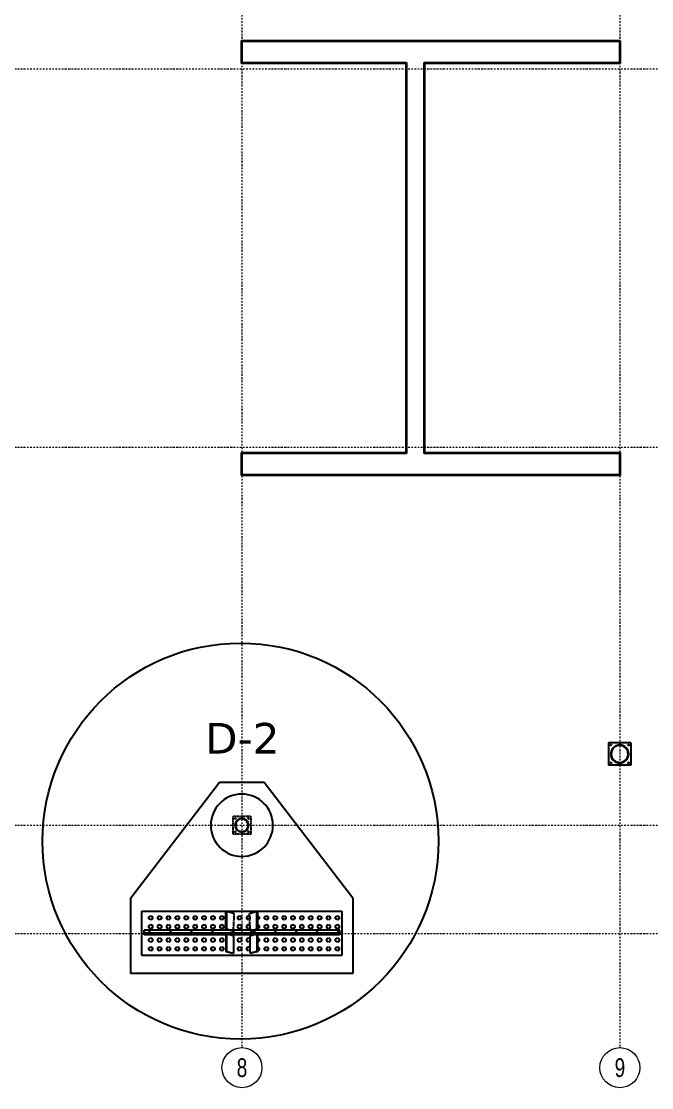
# Model space of a CAD drawing. Header units: millimetres. Extents: x 1541 to 289025, y -12015 to 47026.
# Drawn here: x 51977 to 53005, y -11969 to -10231 of the extents above; entities that cross this region are included whole.
import ezdxf
from ezdxf.enums import TextEntityAlignment as Align

# ---------------------------------------------------------------- set-up
doc = ezdxf.new("R2010")
doc.units = ezdxf.units.MM
doc.header["$LTSCALE"] = 0.1
for name, pattern in [('DASHDOTX2', [50.8, 25.4, -12.7, 0, -12.7]), ('DXK_LINE_DOT2', [3.9198, 1.9599, -1.9599]), ('Grid Line', [3.33375, 1.905, -0.47625, 0.47625, -0.47625])]:
    doc.linetypes.add(name, pattern=pattern)
doc.layers.get('0').update_dxf_attribs({"color": 255})
for name, color, linetype, lineweight in [('E_EJES', 8, 'Continuous', 9), ('E_EJES-1', 8, 'Grid Line', 9), ('E_MUROS-1', 2, 'Continuous', 35)]:
    doc.layers.add(name, color=color, linetype=linetype, lineweight=lineweight)
doc.layers.add('ROTÚLOS', color=6, linetype='Continuous')
doc.styles.add('Swis721 LtCn BT_1', font='swisscl.ttf', dxfattribs={"height": 0.42})
doc.styles.add('TEXTO GENERAL', font='verdana.ttf', dxfattribs={"height": 0.9})

msp = doc.modelspace()

# ---------------------------------------------------------------- hatches: boundary and pattern name
at = {"linetype": 'Continuous'}
h = msp.add_hatch(color=96, dxfattribs=at)
h.paths.add_polyline_path([(52967.3, -11425.1), (52967, -11422.6), (52966.4, -11420.1), (52965.3, -11417.8), (52963.8, -11415.7), (52962, -11413.8), (52959.9, -11412.4), (52957.6, -11411.3), (52955.1, -11410.6), (52952.5, -11410.4), (52950, -11410.6), (52947.5, -11411.3), (52945.2, -11412.4), (52943.1, -11413.8), (52941.3, -11415.7), (52939.8, -11417.8), (52938.7, -11420.1), (52938.1, -11422.6), (52937.8, -11425.1), (52938.1, -11427.7), (52938.7, -11430.2), (52939.8, -11432.5), (52941.3, -11434.6), (52943.1, -11436.4), (52945.2, -11437.9), (52947.5, -11438.9), (52950, -11439.6), (52952.5, -11439.8), (52955.1, -11439.6), (52957.6, -11438.9), (52959.9, -11437.9), (52962, -11436.4), (52963.8, -11434.6), (52965.3, -11432.5), (52966.4, -11430.2), (52967, -11427.7)])
h.paths.add_polyline_path([(52965.6, -11429.9), (52964.5, -11432), (52963.2, -11434), (52961.4, -11435.7), (52959.5, -11437.1), (52957.3, -11438.1), (52955, -11438.8), (52952.5, -11439), (52950.1, -11438.8), (52947.8, -11438.1), (52945.6, -11437.1), (52943.6, -11435.7), (52941.9, -11434), (52940.6, -11432), (52939.5, -11429.9), (52938.9, -11427.5), (52938.7, -11425.1), (52938.9, -11422.7), (52939.5, -11420.4), (52940.6, -11418.2), (52941.9, -11416.2), (52943.6, -11414.5), (52945.6, -11413.1), (52947.8, -11412.1), (52950.1, -11411.5), (52952.5, -11411.3), (52955, -11411.5), (52957.3, -11412.1), (52959.5, -11413.1), (52961.4, -11414.5), (52963.2, -11416.2), (52964.5, -11418.2), (52965.6, -11420.4), (52966.2, -11422.7), (52966.4, -11425.1), (52966.2, -11427.5)])
h = msp.add_hatch(dxfattribs=at)
h.set_pattern_fill('', scale=7.611392, style=0, pattern_type=0)
h.set_pattern_definition([(45, (52347.228, -11539.187), (-17.088, 17.088), [])])
h.paths.add_polyline_path([(52347.4, -11541.3), (52347.2, -11539.2), (52346.6, -11537.1), (52345.6, -11535.2), (52344.2, -11533.5), (52342.5, -11532.2), (52340.6, -11531.1), (52338.5, -11530.5), (52336.4, -11530.3), (52334.2, -11530.5), (52332.2, -11531.1), (52330.2, -11532.2), (52328.6, -11533.5), (52327.2, -11535.2), (52326.2, -11537.1), (52325.5, -11539.2), (52325.3, -11541.3), (52325.5, -11543.5), (52326.2, -11545.6), (52327.2, -11547.5), (52328.6, -11549.2), (52330.2, -11550.5), (52332.2, -11551.6), (52334.2, -11552.2), (52336.4, -11552.4), (52338.5, -11552.2), (52340.6, -11551.6), (52342.5, -11550.5), (52344.2, -11549.2), (52345.6, -11547.5), (52346.6, -11545.6), (52347.2, -11543.5)])
h.paths.add_polyline_path([(52345.9, -11545.3), (52345, -11547.1), (52343.7, -11548.6), (52342.1, -11549.9), (52340.3, -11550.9), (52338.4, -11551.5), (52336.4, -11551.7), (52334.4, -11551.5), (52332.4, -11550.9), (52330.6, -11549.9), (52329.1, -11548.6), (52327.8, -11547.1), (52326.8, -11545.3), (52326.3, -11543.4), (52326.1, -11541.3), (52326.3, -11539.3), (52326.8, -11537.4), (52327.8, -11535.6), (52329.1, -11534), (52330.6, -11532.8), (52332.4, -11531.8), (52334.4, -11531.2), (52336.4, -11531), (52338.4, -11531.2), (52340.3, -11531.8), (52342.1, -11532.8), (52343.7, -11534), (52345, -11535.6), (52345.9, -11537.4), (52346.5, -11539.3), (52346.7, -11541.3), (52346.5, -11543.4)])
h = msp.add_hatch(dxfattribs=at)
h.set_pattern_fill('', scale=7.611392, style=0, pattern_type=0)
h.set_pattern_definition([(45, (52495.694, -11712.02), (-17.088, 17.088), [])])
h.paths.add_polyline_path([(52495.9, -11715.9), (52495.7, -11712), (52177.1, -11712), (52176.9, -11715.9), (52176.9, -11716.7), (52495.9, -11716.7)])

# ---------------------------------------------------------------- linework, layer by layer
at = {"color": 2, "linetype": 'Continuous'}
for p, q in [((52970.7, -11407), (52934.4, -11407)), ((52934.4, -11407), (52934.4, -11443.2)), ((52970.7, -11407), (52970.7, -11443.2)), ((52970.7, -11443.2), (52934.4, -11443.2)), ((52155.2, -11659.5), (52300.1, -11471.2)), ((52300.1, -11471.2), (52372.6, -11471.2)), ((52372.6, -11471.2), (52517.6, -11659.5)), ((52155.2, -11782.7), (52155.2, -11659.5)), ((52517.6, -11659.5), (52517.6, -11782.7)), ((52173.3, -11753.7), (52173.3, -11681.2)), ((52173.3, -11681.2), (52499.5, -11681.2)), ((52310.1, -11710.8), (52310.1, -11681.6)), ((52310.1, -11681.6), (52312, -11681.7)), ((52323, -11685), (52312, -11681.7)), ((52312, -11710.8), (52312, -11681.7)), ((52360.7, -11681.7), (52349.7, -11685)), ((52360.7, -11681.7), (52362.6, -11681.6)), ((52360.7, -11710.8), (52360.7, -11681.7)), ((52362.6, -11710.8), (52362.6, -11681.6)), ((52499.5, -11681.2), (52499.5, -11753.7)), ((52322.8, -11712), (52323, -11707.8)), ((52349.9, -11712), (52349.7, -11707.8)), ((52176.9, -11715.9), (52176.9, -11712)), ((52176.9, -11712), (52177.1, -11712)), ((52177.1, -11712), (52176.9, -11715.9)), ((52176.9, -11715.9), (52176.9, -11716.7)), ((52176.9, -11719.8), (52176.9, -11716.7)), ((52176.9, -11716.7), (52495.9, -11716.7)), ((52310.1, -11719.8), (52176.9, -11719.8)), ((52495.7, -11712), (52177.1, -11712)), ((52314.4, -11712), (52310.1, -11710.8)), ((52310.1, -11710.8), (52312, -11710.8)), ((52312, -11717.9), (52310.1, -11717.8)), ((52310.1, -11717.8), (52310.1, -11746.8)), ((52316.1, -11712), (52312, -11710.8)), ((52312, -11717.9), (52322, -11720.8)), ((52312, -11746.9), (52312, -11717.9)), ((52354.1, -11719.8), (52318.7, -11719.8)), ((52322, -11720.8), (52322.8, -11723.9)), ((52322.8, -11723.9), (52322.7, -11750)), ((52350, -11723.9), (52350.8, -11720.8)), ((52350, -11750), (52350, -11723.9)), ((52350.8, -11720.8), (52360.7, -11717.9)), ((52360.7, -11710.8), (52356.6, -11712)), ((52362.6, -11710.8), (52358.4, -11712)), ((52360.7, -11710.8), (52362.6, -11710.8)), ((52362.6, -11717.8), (52360.7, -11717.9)), ((52360.7, -11717.9), (52360.7, -11746.9)), ((52362.6, -11746.8), (52362.6, -11717.8)), ((52495.9, -11719.8), (52362.6, -11719.8)), ((52495.9, -11712), (52495.7, -11712)), ((52495.9, -11715.9), (52495.7, -11712)), ((52495.9, -11715.9), (52495.9, -11712)), ((52495.9, -11716.7), (52495.9, -11715.9)), ((52495.9, -11716.7), (52495.9, -11719.8)), ((52499.5, -11753.7), (52173.3, -11753.7)), ((52310.1, -11746.8), (52321, -11750)), ((52310.1, -11746.8), (52312, -11746.9)), ((52312, -11746.9), (52322.7, -11750)), ((52322.7, -11750), (52321, -11750)), ((52360.7, -11746.9), (52350, -11750)), ((52351.8, -11750), (52350, -11750)), ((52362.6, -11746.8), (52351.8, -11750)), ((52360.7, -11746.9), (52362.6, -11746.8)), ((52517.6, -11782.7), (52155.2, -11782.7))]:
    msp.add_line(p, q, dxfattribs=at)
at = {"color": 7, "linetype": 'Continuous'}
for p, q in [((52936.9, -11410.6), (52937.5, -11409.6)), ((52937.5, -11411.6), (52936.9, -11410.6)), ((52937.5, -11409.6), (52938.6, -11409.6)), ((52938.6, -11411.6), (52937.5, -11411.6)), ((52938.6, -11409.6), (52939.2, -11410.6)), ((52939.2, -11410.6), (52938.6, -11411.6)), ((52965.9, -11410.6), (52966.5, -11409.6)), ((52966.5, -11411.6), (52965.9, -11410.6)), ((52966.5, -11409.6), (52967.6, -11409.6)), ((52967.6, -11411.6), (52966.5, -11411.6)), ((52967.6, -11409.6), (52968.2, -11410.6)), ((52968.2, -11410.6), (52967.6, -11411.6)), ((52936.9, -11439.6), (52937.5, -11438.6)), ((52937.5, -11440.6), (52936.9, -11439.6)), ((52937.5, -11438.6), (52938.6, -11438.6)), ((52938.6, -11440.6), (52937.5, -11440.6)), ((52938.6, -11438.6), (52939.2, -11439.6)), ((52939.2, -11439.6), (52938.6, -11440.6)), ((52965.9, -11439.6), (52966.5, -11438.6)), ((52966.5, -11440.6), (52965.9, -11439.6)), ((52966.5, -11438.6), (52967.6, -11438.6)), ((52967.6, -11440.6), (52966.5, -11440.6)), ((52967.6, -11438.6), (52968.2, -11439.6)), ((52968.2, -11439.6), (52967.6, -11440.6)), ((52324.4, -11530.5), (52324.9, -11529.5)), ((52324.9, -11531.4), (52324.4, -11530.5)), ((52324.9, -11529.5), (52326.1, -11529.5)), ((52326.1, -11531.4), (52324.9, -11531.4)), ((52326.1, -11529.5), (52326.6, -11530.5)), ((52326.6, -11530.5), (52326.1, -11531.4)), ((52346.1, -11530.5), (52346.7, -11529.5)), ((52346.7, -11531.4), (52346.1, -11530.5)), ((52346.7, -11529.5), (52347.8, -11529.5)), ((52347.8, -11531.4), (52346.7, -11531.4)), ((52347.8, -11529.5), (52348.4, -11530.5)), ((52348.4, -11530.5), (52347.8, -11531.4)), ((52324.4, -11552.2), (52324.9, -11551.2)), ((52324.9, -11553.2), (52324.4, -11552.2)), ((52324.9, -11551.2), (52326.1, -11551.2)), ((52326.1, -11553.2), (52324.9, -11553.2)), ((52326.1, -11551.2), (52326.6, -11552.2)), ((52326.6, -11552.2), (52326.1, -11553.2)), ((52346.1, -11552.2), (52346.7, -11551.2)), ((52346.7, -11553.2), (52346.1, -11552.2)), ((52346.7, -11551.2), (52347.8, -11551.2)), ((52347.8, -11553.2), (52346.7, -11553.2)), ((52347.8, -11551.2), (52348.4, -11552.2)), ((52348.4, -11552.2), (52347.8, -11553.2)), ((52184.9, -11690.4), (52187.8, -11688.8)), ((52184.9, -11693.8), (52184.9, -11690.4)), ((52187.8, -11688.8), (52190.7, -11690.4)), ((52190.7, -11690.4), (52190.7, -11693.8)), ((52199.4, -11690.4), (52202.3, -11688.8)), ((52199.4, -11693.8), (52199.4, -11690.4)), ((52202.3, -11688.8), (52205.2, -11690.4)), ((52205.2, -11690.4), (52205.2, -11693.8)), ((52213.9, -11690.4), (52216.8, -11688.8)), ((52213.9, -11693.8), (52213.9, -11690.4)), ((52216.8, -11688.8), (52219.7, -11690.4)), ((52219.7, -11690.4), (52219.7, -11693.8)), ((52228.4, -11690.4), (52231.3, -11688.8)), ((52228.4, -11693.8), (52228.4, -11690.4)), ((52231.3, -11688.8), (52234.2, -11690.4)), ((52234.2, -11690.4), (52234.2, -11693.8)), ((52242.9, -11690.4), (52245.8, -11688.8)), ((52242.9, -11693.8), (52242.9, -11690.4)), ((52245.8, -11688.8), (52248.7, -11690.4)), ((52248.7, -11690.4), (52248.7, -11693.8)), ((52257.4, -11690.4), (52260.3, -11688.8)), ((52257.4, -11693.8), (52257.4, -11690.4)), ((52260.3, -11688.8), (52263.2, -11690.4)), ((52263.2, -11690.4), (52263.2, -11693.8)), ((52271.9, -11690.4), (52274.8, -11688.8)), ((52271.9, -11693.8), (52271.9, -11690.4)), ((52274.8, -11688.8), (52277.7, -11690.4)), ((52277.7, -11690.4), (52277.7, -11693.8)), ((52286.4, -11690.4), (52289.3, -11688.8)), ((52286.4, -11693.8), (52286.4, -11690.4)), ((52289.3, -11688.8), (52292.2, -11690.4)), ((52292.2, -11690.4), (52292.2, -11693.8)), ((52300.9, -11690.4), (52303.8, -11688.8)), ((52300.9, -11693.8), (52300.9, -11690.4)), ((52303.8, -11688.8), (52306.7, -11690.4)), ((52306.7, -11690.4), (52306.7, -11693.8)), ((52329.9, -11690.4), (52332.8, -11688.8)), ((52329.9, -11693.8), (52329.9, -11690.4)), ((52332.8, -11688.8), (52335.7, -11690.4)), ((52335.7, -11690.4), (52335.7, -11693.8)), ((52344.4, -11690.4), (52347.3, -11688.8)), ((52344.4, -11693.8), (52344.4, -11690.4)), ((52350.2, -11690.4), (52347.3, -11688.8)), ((52350.2, -11693.8), (52350.2, -11690.4)), ((52362.6, -11689.3), (52364.7, -11690.4)), ((52364.7, -11690.4), (52364.7, -11693.8)), ((52373.4, -11690.4), (52376.3, -11688.8)), ((52373.4, -11693.8), (52373.4, -11690.4)), ((52376.3, -11688.8), (52379.2, -11690.4)), ((52379.2, -11690.4), (52379.2, -11693.8)), ((52387.9, -11690.4), (52390.8, -11688.8)), ((52387.9, -11693.8), (52387.9, -11690.4)), ((52390.8, -11688.8), (52393.7, -11690.4)), ((52393.7, -11690.4), (52393.7, -11693.8)), ((52402.4, -11690.4), (52405.3, -11688.8)), ((52402.4, -11693.8), (52402.4, -11690.4)), ((52405.3, -11688.8), (52408.2, -11690.4)), ((52408.2, -11690.4), (52408.2, -11693.8)), ((52416.8, -11690.4), (52419.7, -11688.8)), ((52416.8, -11693.8), (52416.8, -11690.4)), ((52419.7, -11688.8), (52422.6, -11690.4)), ((52422.6, -11690.4), (52422.6, -11693.8)), ((52431.3, -11690.4), (52434.2, -11688.8)), ((52431.3, -11693.8), (52431.3, -11690.4)), ((52434.2, -11688.8), (52437.1, -11690.4)), ((52437.1, -11690.4), (52437.1, -11693.8)), ((52445.8, -11690.4), (52448.7, -11688.8)), ((52445.8, -11693.8), (52445.8, -11690.4)), ((52448.7, -11688.8), (52451.6, -11690.4)), ((52451.6, -11690.4), (52451.6, -11693.8)), ((52460.3, -11690.4), (52463.2, -11688.8)), ((52460.3, -11693.8), (52460.3, -11690.4)), ((52463.2, -11688.8), (52466.1, -11690.4)), ((52466.1, -11690.4), (52466.1, -11693.8)), ((52474.8, -11690.4), (52477.7, -11688.8)), ((52474.8, -11693.8), (52474.8, -11690.4)), ((52477.7, -11688.8), (52480.6, -11690.4)), ((52480.6, -11690.4), (52480.6, -11693.8)), ((52489.3, -11690.4), (52492.2, -11688.8)), ((52489.3, -11693.8), (52489.3, -11690.4)), ((52492.2, -11688.8), (52495.1, -11690.4)), ((52495.1, -11690.4), (52495.1, -11693.8)), ((52187.8, -11695.5), (52184.9, -11693.8)), ((52184.9, -11704.9), (52187.8, -11703.3)), ((52184.9, -11708.3), (52184.9, -11704.9)), ((52187.8, -11710), (52184.9, -11708.3)), ((52190.7, -11693.8), (52187.8, -11695.5)), ((52187.8, -11703.3), (52190.7, -11704.9)), ((52190.7, -11708.3), (52187.8, -11710)), ((52190.7, -11704.9), (52190.7, -11708.3)), ((52202.3, -11695.5), (52199.4, -11693.8)), ((52199.4, -11704.9), (52202.3, -11703.3)), ((52199.4, -11708.3), (52199.4, -11704.9)), ((52202.3, -11710), (52199.4, -11708.3)), ((52205.2, -11693.8), (52202.3, -11695.5)), ((52202.3, -11703.3), (52205.2, -11704.9)), ((52205.2, -11708.3), (52202.3, -11710)), ((52205.2, -11704.9), (52205.2, -11708.3)), ((52216.8, -11695.5), (52213.9, -11693.8)), ((52213.9, -11704.9), (52216.8, -11703.3)), ((52213.9, -11708.3), (52213.9, -11704.9)), ((52216.8, -11710), (52213.9, -11708.3)), ((52219.7, -11693.8), (52216.8, -11695.5)), ((52216.8, -11703.3), (52219.7, -11704.9)), ((52219.7, -11708.3), (52216.8, -11710)), ((52219.7, -11704.9), (52219.7, -11708.3)), ((52231.3, -11695.5), (52228.4, -11693.8)), ((52228.4, -11704.9), (52231.3, -11703.3)), ((52228.4, -11708.3), (52228.4, -11704.9)), ((52231.3, -11710), (52228.4, -11708.3)), ((52234.2, -11693.8), (52231.3, -11695.5)), ((52231.3, -11703.3), (52234.2, -11704.9)), ((52234.2, -11708.3), (52231.3, -11710)), ((52234.2, -11704.9), (52234.2, -11708.3)), ((52245.8, -11695.5), (52242.9, -11693.8)), ((52242.9, -11704.9), (52245.8, -11703.3)), ((52242.9, -11708.3), (52242.9, -11704.9)), ((52245.8, -11710), (52242.9, -11708.3)), ((52248.7, -11693.8), (52245.8, -11695.5)), ((52245.8, -11703.3), (52248.7, -11704.9)), ((52248.7, -11708.3), (52245.8, -11710)), ((52248.7, -11704.9), (52248.7, -11708.3)), ((52260.3, -11695.5), (52257.4, -11693.8)), ((52257.4, -11704.9), (52260.3, -11703.3)), ((52257.4, -11708.3), (52257.4, -11704.9)), ((52260.3, -11710), (52257.4, -11708.3)), ((52263.2, -11693.8), (52260.3, -11695.5)), ((52260.3, -11703.3), (52263.2, -11704.9)), ((52263.2, -11708.3), (52260.3, -11710)), ((52263.2, -11704.9), (52263.2, -11708.3)), ((52274.8, -11695.5), (52271.9, -11693.8)), ((52271.9, -11704.9), (52274.8, -11703.3)), ((52271.9, -11708.3), (52271.9, -11704.9)), ((52274.8, -11710), (52271.9, -11708.3)), ((52277.7, -11693.8), (52274.8, -11695.5)), ((52274.8, -11703.3), (52277.7, -11704.9)), ((52277.7, -11708.3), (52274.8, -11710)), ((52277.7, -11704.9), (52277.7, -11708.3)), ((52289.3, -11695.5), (52286.4, -11693.8)), ((52286.4, -11704.9), (52289.3, -11703.3)), ((52286.4, -11708.3), (52286.4, -11704.9)), ((52289.3, -11710), (52286.4, -11708.3)), ((52292.2, -11693.8), (52289.3, -11695.5)), ((52289.3, -11703.3), (52292.2, -11704.9)), ((52292.2, -11708.3), (52289.3, -11710)), ((52292.2, -11704.9), (52292.2, -11708.3)), ((52303.8, -11695.5), (52300.9, -11693.8)), ((52300.9, -11704.9), (52303.8, -11703.3)), ((52300.9, -11708.3), (52300.9, -11704.9)), ((52303.8, -11710), (52300.9, -11708.3)), ((52306.7, -11693.8), (52303.8, -11695.5)), ((52303.8, -11703.3), (52306.7, -11704.9)), ((52306.7, -11708.3), (52303.8, -11710)), ((52306.7, -11704.9), (52306.7, -11708.3)), ((52332.8, -11695.5), (52329.9, -11693.8)), ((52329.9, -11704.9), (52332.8, -11703.3)), ((52329.9, -11708.3), (52329.9, -11704.9)), ((52332.8, -11710), (52329.9, -11708.3)), ((52335.7, -11693.8), (52332.8, -11695.5)), ((52332.8, -11703.3), (52335.7, -11704.9)), ((52335.7, -11708.3), (52332.8, -11710)), ((52335.7, -11704.9), (52335.7, -11708.3)), ((52347.3, -11695.5), (52344.4, -11693.8)), ((52344.4, -11704.9), (52347.3, -11703.3)), ((52344.4, -11708.3), (52344.4, -11704.9)), ((52347.3, -11710), (52344.4, -11708.3)), ((52350.2, -11693.8), (52347.3, -11695.5)), ((52350.2, -11704.9), (52347.3, -11703.3)), ((52350.2, -11708.3), (52347.3, -11710)), ((52350.2, -11708.3), (52350.2, -11704.9)), ((52364.7, -11693.8), (52362.6, -11695)), ((52362.6, -11703.8), (52364.7, -11704.9)), ((52364.7, -11708.3), (52362.6, -11709.5)), ((52364.7, -11704.9), (52364.7, -11708.3)), ((52376.3, -11695.5), (52373.4, -11693.8)), ((52373.4, -11704.9), (52376.3, -11703.3)), ((52373.4, -11708.3), (52373.4, -11704.9)), ((52376.3, -11710), (52373.4, -11708.3)), ((52379.2, -11693.8), (52376.3, -11695.5)), ((52376.3, -11703.3), (52379.2, -11704.9)), ((52379.2, -11708.3), (52376.3, -11710)), ((52379.2, -11704.9), (52379.2, -11708.3)), ((52390.8, -11695.5), (52387.9, -11693.8)), ((52387.9, -11704.9), (52390.8, -11703.3)), ((52387.9, -11708.3), (52387.9, -11704.9)), ((52390.8, -11710), (52387.9, -11708.3)), ((52393.7, -11693.8), (52390.8, -11695.5)), ((52390.8, -11703.3), (52393.7, -11704.9)), ((52393.7, -11708.3), (52390.8, -11710)), ((52393.7, -11704.9), (52393.7, -11708.3)), ((52405.3, -11695.5), (52402.4, -11693.8)), ((52402.4, -11704.9), (52405.3, -11703.3)), ((52402.4, -11708.3), (52402.4, -11704.9)), ((52405.3, -11710), (52402.4, -11708.3)), ((52408.2, -11693.8), (52405.3, -11695.5)), ((52405.3, -11703.3), (52408.2, -11704.9)), ((52408.2, -11708.3), (52405.3, -11710)), ((52408.2, -11704.9), (52408.2, -11708.3)), ((52419.7, -11695.5), (52416.8, -11693.8)), ((52416.8, -11704.9), (52419.7, -11703.3)), ((52416.8, -11708.3), (52416.8, -11704.9)), ((52419.7, -11710), (52416.8, -11708.3)), ((52422.6, -11693.8), (52419.7, -11695.5)), ((52419.7, -11703.3), (52422.6, -11704.9)), ((52422.6, -11708.3), (52419.7, -11710)), ((52422.6, -11704.9), (52422.6, -11708.3)), ((52434.2, -11695.5), (52431.3, -11693.8)), ((52431.3, -11704.9), (52434.2, -11703.3)), ((52431.3, -11708.3), (52431.3, -11704.9)), ((52434.2, -11710), (52431.3, -11708.3)), ((52437.1, -11693.8), (52434.2, -11695.5)), ((52434.2, -11703.3), (52437.1, -11704.9)), ((52437.1, -11708.3), (52434.2, -11710)), ((52437.1, -11704.9), (52437.1, -11708.3)), ((52448.7, -11695.5), (52445.8, -11693.8)), ((52445.8, -11704.9), (52448.7, -11703.3)), ((52445.8, -11708.3), (52445.8, -11704.9)), ((52448.7, -11710), (52445.8, -11708.3)), ((52451.6, -11693.8), (52448.7, -11695.5)), ((52448.7, -11703.3), (52451.6, -11704.9)), ((52451.6, -11708.3), (52448.7, -11710)), ((52451.6, -11704.9), (52451.6, -11708.3)), ((52463.2, -11695.5), (52460.3, -11693.8)), ((52460.3, -11704.9), (52463.2, -11703.3)), ((52460.3, -11708.3), (52460.3, -11704.9)), ((52463.2, -11710), (52460.3, -11708.3)), ((52466.1, -11693.8), (52463.2, -11695.5)), ((52463.2, -11703.3), (52466.1, -11704.9)), ((52466.1, -11708.3), (52463.2, -11710)), ((52466.1, -11704.9), (52466.1, -11708.3)), ((52477.7, -11695.5), (52474.8, -11693.8)), ((52474.8, -11704.9), (52477.7, -11703.3)), ((52474.8, -11708.3), (52474.8, -11704.9)), ((52477.7, -11710), (52474.8, -11708.3)), ((52480.6, -11693.8), (52477.7, -11695.5)), ((52477.7, -11703.3), (52480.6, -11704.9)), ((52480.6, -11708.3), (52477.7, -11710)), ((52480.6, -11704.9), (52480.6, -11708.3)), ((52492.2, -11695.5), (52489.3, -11693.8)), ((52489.3, -11704.9), (52492.2, -11703.3)), ((52489.3, -11708.3), (52489.3, -11704.9)), ((52492.2, -11710), (52489.3, -11708.3)), ((52495.1, -11693.8), (52492.2, -11695.5)), ((52492.2, -11703.3), (52495.1, -11704.9)), ((52495.1, -11708.3), (52492.2, -11710)), ((52495.1, -11704.9), (52495.1, -11708.3)), ((52184.9, -11726.7), (52187.8, -11725)), ((52184.9, -11730), (52184.9, -11726.7)), ((52187.8, -11725), (52190.7, -11726.7)), ((52190.7, -11726.7), (52190.7, -11730)), ((52199.4, -11726.7), (52202.3, -11725)), ((52199.4, -11730), (52199.4, -11726.7)), ((52202.3, -11725), (52205.2, -11726.7)), ((52205.2, -11726.7), (52205.2, -11730)), ((52213.9, -11726.7), (52216.8, -11725)), ((52213.9, -11730), (52213.9, -11726.7)), ((52216.8, -11725), (52219.7, -11726.7)), ((52219.7, -11726.7), (52219.7, -11730)), ((52228.4, -11726.7), (52231.3, -11725)), ((52228.4, -11730), (52228.4, -11726.7)), ((52231.3, -11725), (52234.2, -11726.7)), ((52234.2, -11726.7), (52234.2, -11730)), ((52242.9, -11726.7), (52245.8, -11725)), ((52242.9, -11730), (52242.9, -11726.7)), ((52245.8, -11725), (52248.7, -11726.7)), ((52248.7, -11726.7), (52248.7, -11730)), ((52257.4, -11726.7), (52260.3, -11725)), ((52257.4, -11730), (52257.4, -11726.7)), ((52260.3, -11725), (52263.2, -11726.7)), ((52263.2, -11726.7), (52263.2, -11730)), ((52271.9, -11726.7), (52274.8, -11725)), ((52271.9, -11730), (52271.9, -11726.7)), ((52274.8, -11725), (52277.7, -11726.7)), ((52277.7, -11726.7), (52277.7, -11730)), ((52286.4, -11726.7), (52289.3, -11725)), ((52286.4, -11730), (52286.4, -11726.7)), ((52289.3, -11725), (52292.2, -11726.7)), ((52292.2, -11726.7), (52292.2, -11730)), ((52300.9, -11726.7), (52303.8, -11725)), ((52300.9, -11730), (52300.9, -11726.7)), ((52303.8, -11725), (52306.7, -11726.7)), ((52306.7, -11726.7), (52306.7, -11730)), ((52329.9, -11726.7), (52332.8, -11725)), ((52329.9, -11730), (52329.9, -11726.7)), ((52332.8, -11725), (52335.7, -11726.7)), ((52335.7, -11726.7), (52335.7, -11730)), ((52344.4, -11726.7), (52347.3, -11725)), ((52344.4, -11730), (52344.4, -11726.7)), ((52350.2, -11726.7), (52347.3, -11725)), ((52350.2, -11730), (52350.2, -11726.7)), ((52362.6, -11725.5), (52364.7, -11726.7)), ((52364.7, -11726.7), (52364.7, -11730)), ((52373.4, -11726.7), (52376.3, -11725)), ((52373.4, -11730), (52373.4, -11726.7)), ((52376.3, -11725), (52379.2, -11726.7)), ((52379.2, -11726.7), (52379.2, -11730)), ((52387.9, -11726.7), (52390.8, -11725)), ((52387.9, -11730), (52387.9, -11726.7)), ((52390.8, -11725), (52393.7, -11726.7)), ((52393.7, -11726.7), (52393.7, -11730)), ((52402.4, -11726.7), (52405.3, -11725)), ((52402.4, -11730), (52402.4, -11726.7)), ((52405.3, -11725), (52408.2, -11726.7)), ((52408.2, -11726.7), (52408.2, -11730)), ((52416.8, -11726.7), (52419.7, -11725)), ((52416.8, -11730), (52416.8, -11726.7)), ((52419.7, -11725), (52422.6, -11726.7)), ((52422.6, -11726.7), (52422.6, -11730)), ((52431.3, -11726.7), (52434.2, -11725)), ((52431.3, -11730), (52431.3, -11726.7)), ((52434.2, -11725), (52437.1, -11726.7)), ((52437.1, -11726.7), (52437.1, -11730)), ((52445.8, -11726.7), (52448.7, -11725)), ((52445.8, -11730), (52445.8, -11726.7)), ((52448.7, -11725), (52451.6, -11726.7)), ((52451.6, -11726.7), (52451.6, -11730)), ((52460.3, -11726.7), (52463.2, -11725)), ((52460.3, -11730), (52460.3, -11726.7)), ((52463.2, -11725), (52466.1, -11726.7)), ((52466.1, -11726.7), (52466.1, -11730)), ((52474.8, -11726.7), (52477.7, -11725)), ((52474.8, -11730), (52474.8, -11726.7)), ((52477.7, -11725), (52480.6, -11726.7)), ((52480.6, -11726.7), (52480.6, -11730)), ((52489.3, -11726.7), (52492.2, -11725)), ((52489.3, -11730), (52489.3, -11726.7)), ((52492.2, -11725), (52495.1, -11726.7)), ((52495.1, -11726.7), (52495.1, -11730)), ((52187.8, -11731.7), (52184.9, -11730)), ((52184.9, -11741.2), (52187.8, -11739.5)), ((52184.9, -11744.5), (52184.9, -11741.2)), ((52187.8, -11746.2), (52184.9, -11744.5)), ((52190.7, -11730), (52187.8, -11731.7)), ((52187.8, -11739.5), (52190.7, -11741.2)), ((52190.7, -11744.5), (52187.8, -11746.2)), ((52190.7, -11741.2), (52190.7, -11744.5)), ((52202.3, -11731.7), (52199.4, -11730)), ((52199.4, -11741.2), (52202.3, -11739.5)), ((52199.4, -11744.5), (52199.4, -11741.2)), ((52202.3, -11746.2), (52199.4, -11744.5)), ((52205.2, -11730), (52202.3, -11731.7)), ((52202.3, -11739.5), (52205.2, -11741.2)), ((52205.2, -11744.5), (52202.3, -11746.2)), ((52205.2, -11741.2), (52205.2, -11744.5)), ((52216.8, -11731.7), (52213.9, -11730)), ((52213.9, -11741.2), (52216.8, -11739.5)), ((52213.9, -11744.5), (52213.9, -11741.2)), ((52216.8, -11746.2), (52213.9, -11744.5)), ((52219.7, -11730), (52216.8, -11731.7)), ((52216.8, -11739.5), (52219.7, -11741.2)), ((52219.7, -11744.5), (52216.8, -11746.2)), ((52219.7, -11741.2), (52219.7, -11744.5)), ((52231.3, -11731.7), (52228.4, -11730)), ((52228.4, -11741.2), (52231.3, -11739.5)), ((52228.4, -11744.5), (52228.4, -11741.2)), ((52231.3, -11746.2), (52228.4, -11744.5)), ((52234.2, -11730), (52231.3, -11731.7)), ((52231.3, -11739.5), (52234.2, -11741.2)), ((52234.2, -11744.5), (52231.3, -11746.2)), ((52234.2, -11741.2), (52234.2, -11744.5)), ((52245.8, -11731.7), (52242.9, -11730)), ((52242.9, -11741.2), (52245.8, -11739.5)), ((52242.9, -11744.5), (52242.9, -11741.2)), ((52245.8, -11746.2), (52242.9, -11744.5)), ((52248.7, -11730), (52245.8, -11731.7)), ((52245.8, -11739.5), (52248.7, -11741.2)), ((52248.7, -11744.5), (52245.8, -11746.2)), ((52248.7, -11741.2), (52248.7, -11744.5)), ((52260.3, -11731.7), (52257.4, -11730)), ((52257.4, -11741.2), (52260.3, -11739.5)), ((52257.4, -11744.5), (52257.4, -11741.2)), ((52260.3, -11746.2), (52257.4, -11744.5)), ((52263.2, -11730), (52260.3, -11731.7)), ((52260.3, -11739.5), (52263.2, -11741.2)), ((52263.2, -11744.5), (52260.3, -11746.2)), ((52263.2, -11741.2), (52263.2, -11744.5)), ((52274.8, -11731.7), (52271.9, -11730)), ((52271.9, -11741.2), (52274.8, -11739.5)), ((52271.9, -11744.5), (52271.9, -11741.2)), ((52274.8, -11746.2), (52271.9, -11744.5)), ((52277.7, -11730), (52274.8, -11731.7)), ((52274.8, -11739.5), (52277.7, -11741.2)), ((52277.7, -11744.5), (52274.8, -11746.2)), ((52277.7, -11741.2), (52277.7, -11744.5)), ((52289.3, -11731.7), (52286.4, -11730)), ((52286.4, -11741.2), (52289.3, -11739.5)), ((52286.4, -11744.5), (52286.4, -11741.2)), ((52289.3, -11746.2), (52286.4, -11744.5)), ((52292.2, -11730), (52289.3, -11731.7)), ((52289.3, -11739.5), (52292.2, -11741.2)), ((52292.2, -11744.5), (52289.3, -11746.2)), ((52292.2, -11741.2), (52292.2, -11744.5)), ((52303.8, -11731.7), (52300.9, -11730)), ((52300.9, -11741.2), (52303.8, -11739.5)), ((52300.9, -11744.5), (52300.9, -11741.2)), ((52303.8, -11746.2), (52300.9, -11744.5)), ((52306.7, -11730), (52303.8, -11731.7)), ((52303.8, -11739.5), (52306.7, -11741.2)), ((52306.7, -11744.5), (52303.8, -11746.2)), ((52306.7, -11741.2), (52306.7, -11744.5)), ((52332.8, -11731.7), (52329.9, -11730)), ((52329.9, -11741.2), (52332.8, -11739.5)), ((52329.9, -11744.5), (52329.9, -11741.2)), ((52332.8, -11746.2), (52329.9, -11744.5)), ((52335.7, -11730), (52332.8, -11731.7)), ((52332.8, -11739.5), (52335.7, -11741.2)), ((52335.7, -11744.5), (52332.8, -11746.2)), ((52335.7, -11741.2), (52335.7, -11744.5)), ((52347.3, -11731.7), (52344.4, -11730)), ((52344.4, -11741.2), (52347.3, -11739.5)), ((52344.4, -11744.5), (52344.4, -11741.2)), ((52347.3, -11746.2), (52344.4, -11744.5)), ((52350.2, -11730), (52347.3, -11731.7)), ((52350.2, -11741.2), (52347.3, -11739.5)), ((52350.2, -11744.5), (52347.3, -11746.2)), ((52350.2, -11744.5), (52350.2, -11741.2)), ((52364.7, -11730), (52362.6, -11731.2)), ((52362.6, -11740), (52364.7, -11741.2)), ((52364.7, -11744.5), (52362.6, -11745.7)), ((52364.7, -11741.2), (52364.7, -11744.5)), ((52376.3, -11731.7), (52373.4, -11730)), ((52373.4, -11741.2), (52376.3, -11739.5)), ((52373.4, -11744.5), (52373.4, -11741.2)), ((52376.3, -11746.2), (52373.4, -11744.5)), ((52379.2, -11730), (52376.3, -11731.7)), ((52376.3, -11739.5), (52379.2, -11741.2)), ((52379.2, -11744.5), (52376.3, -11746.2)), ((52379.2, -11741.2), (52379.2, -11744.5)), ((52390.8, -11731.7), (52387.9, -11730)), ((52387.9, -11741.2), (52390.8, -11739.5)), ((52387.9, -11744.5), (52387.9, -11741.2)), ((52390.8, -11746.2), (52387.9, -11744.5)), ((52393.7, -11730), (52390.8, -11731.7)), ((52390.8, -11739.5), (52393.7, -11741.2)), ((52393.7, -11744.5), (52390.8, -11746.2)), ((52393.7, -11741.2), (52393.7, -11744.5)), ((52405.3, -11731.7), (52402.4, -11730)), ((52402.4, -11741.2), (52405.3, -11739.5)), ((52402.4, -11744.5), (52402.4, -11741.2)), ((52405.3, -11746.2), (52402.4, -11744.5)), ((52408.2, -11730), (52405.3, -11731.7)), ((52405.3, -11739.5), (52408.2, -11741.2)), ((52408.2, -11744.5), (52405.3, -11746.2)), ((52408.2, -11741.2), (52408.2, -11744.5)), ((52419.7, -11731.7), (52416.8, -11730)), ((52416.8, -11741.2), (52419.7, -11739.5)), ((52416.8, -11744.5), (52416.8, -11741.2)), ((52419.7, -11746.2), (52416.8, -11744.5)), ((52422.6, -11730), (52419.7, -11731.7)), ((52419.7, -11739.5), (52422.6, -11741.2)), ((52422.6, -11744.5), (52419.7, -11746.2)), ((52422.6, -11741.2), (52422.6, -11744.5)), ((52434.2, -11731.7), (52431.3, -11730)), ((52431.3, -11741.2), (52434.2, -11739.5)), ((52431.3, -11744.5), (52431.3, -11741.2)), ((52434.2, -11746.2), (52431.3, -11744.5)), ((52437.1, -11730), (52434.2, -11731.7)), ((52434.2, -11739.5), (52437.1, -11741.2)), ((52437.1, -11744.5), (52434.2, -11746.2)), ((52437.1, -11741.2), (52437.1, -11744.5)), ((52448.7, -11731.7), (52445.8, -11730)), ((52445.8, -11741.2), (52448.7, -11739.5)), ((52445.8, -11744.5), (52445.8, -11741.2)), ((52448.7, -11746.2), (52445.8, -11744.5)), ((52451.6, -11730), (52448.7, -11731.7)), ((52448.7, -11739.5), (52451.6, -11741.2)), ((52451.6, -11744.5), (52448.7, -11746.2)), ((52451.6, -11741.2), (52451.6, -11744.5)), ((52463.2, -11731.7), (52460.3, -11730)), ((52460.3, -11741.2), (52463.2, -11739.5)), ((52460.3, -11744.5), (52460.3, -11741.2)), ((52463.2, -11746.2), (52460.3, -11744.5)), ((52466.1, -11730), (52463.2, -11731.7)), ((52463.2, -11739.5), (52466.1, -11741.2)), ((52466.1, -11744.5), (52463.2, -11746.2)), ((52466.1, -11741.2), (52466.1, -11744.5)), ((52477.7, -11731.7), (52474.8, -11730)), ((52474.8, -11741.2), (52477.7, -11739.5)), ((52474.8, -11744.5), (52474.8, -11741.2)), ((52477.7, -11746.2), (52474.8, -11744.5)), ((52480.6, -11730), (52477.7, -11731.7)), ((52477.7, -11739.5), (52480.6, -11741.2)), ((52480.6, -11744.5), (52477.7, -11746.2)), ((52480.6, -11741.2), (52480.6, -11744.5)), ((52492.2, -11731.7), (52489.3, -11730)), ((52489.3, -11741.2), (52492.2, -11739.5)), ((52489.3, -11744.5), (52489.3, -11741.2)), ((52492.2, -11746.2), (52489.3, -11744.5)), ((52495.1, -11730), (52492.2, -11731.7)), ((52492.2, -11739.5), (52495.1, -11741.2)), ((52495.1, -11744.5), (52492.2, -11746.2)), ((52495.1, -11741.2), (52495.1, -11744.5))]:
    msp.add_line(p, q, dxfattribs=at)
at = {"color": 7, "linetype": 'DXK_LINE_DOT2'}
for p, q in [((52350.9, -11526.8), (52321.9, -11526.8)), ((52321.9, -11526.8), (52321.9, -11555.8)), ((52350.9, -11526.8), (52350.9, -11555.8)), ((52350.9, -11555.8), (52321.9, -11555.8)), ((52324.1, -11685.3), (52323, -11685)), ((52323, -11707.8), (52324.1, -11685.3)), ((52349.7, -11685), (52348.7, -11685.3)), ((52349.7, -11707.8), (52348.7, -11685.3)), ((52318.7, -11719.8), (52310.1, -11719.8)), ((52321, -11714), (52314.4, -11712)), ((52322.8, -11714), (52316.1, -11712)), ((52322.8, -11714), (52321, -11714)), ((52322.8, -11714), (52322.8, -11712)), ((52350, -11714), (52349.9, -11712)), ((52356.6, -11712), (52350, -11714)), ((52350, -11714), (52351.8, -11714)), ((52358.4, -11712), (52351.8, -11714)), ((52362.6, -11719.8), (52354.1, -11719.8))]:
    msp.add_line(p, q, dxfattribs=at)
at = {"color": 2, "linetype": 'Continuous'}
for centre, radius, start, end in [((52952.5, -11425.1), 14.7, 10, 190), ((52952.5, -11425.1), 13.8, 350, 170), ((52952.5, -11425.1), 14.7, 190, 10), ((52952.5, -11425.1), 13.8, 170, 350), ((52336.4, -11541.3), 50.7, 6, 186), ((52336.4, -11541.3), 50.7, 186, 6), ((52336.4, -11541.3), 11.1, 11.25, 191.25), ((52336.4, -11541.3), 10.3, 348.75, 168.75), ((52336.4, -11541.3), 11.1, 191.25, 11.25), ((52336.4, -11541.3), 10.3, 168.75, 348.75)]:
    msp.add_arc(centre, radius, start, end, dxfattribs=at)
at = {"layer": 'E_EJES'}
for centre in [(52336.6, -11936.3), (52952.8, -11936.3)]:
    msp.add_circle(centre, 32.6, dxfattribs=at)
at = {"layer": 'E_EJES-1', "linetype": 'DASHDOTX2'}
for p, q in [((52336.6, -9278.2), (52336.6, -11903.7)), ((52952.8, -9278.2), (52952.8, -11903.7)), ((50499.4, -10309), (57722.2, -10309)), ((50499.4, -10925.2), (57722.2, -10925.2)), ((50499.4, -11541.3), (57722.2, -11541.3)), ((50499.4, -11717.5), (57722.2, -11717.5))]:
    msp.add_line(p, q, dxfattribs=at)
at = {"layer": 'E_MUROS-1'}
msp.add_lwpolyline([(52952.6, -10263.3), (52952.6, -10299.6), (52633.6, -10299.6), (52633.6, -10934.6), (52952.6, -10934.6), (52952.6, -10970.8), (52336.4, -10970.8), (52336.4, -10934.6), (52604.6, -10934.6), (52604.6, -10299.6), (52336.4, -10299.6), (52336.4, -10263.3)], close=True, dxfattribs=at)
at = {"layer": 'ROTÚLOS'}
msp.add_circle((52334.2, -11567.2), 322.7, dxfattribs=at)

# ---------------------------------------------------------------- texts
at = {"layer": 'E_EJES', "style": 'Swis721 LtCn BT_1'}
for s, p in [('8', (52336.6, -11936.3)), ('9', (52952.8, -11936.3))]:
    msp.add_text(s, height=30.4, dxfattribs=at).set_placement(p, align=Align.MIDDLE_CENTER)
at = {"layer": 'ROTÚLOS', "style": 'TEXTO GENERAL'}
msp.add_text('D-2', height=50, dxfattribs=at).set_placement((52337.1, -11399.6), align=Align.MIDDLE_CENTER)

doc.saveas('drawing.dxf')
